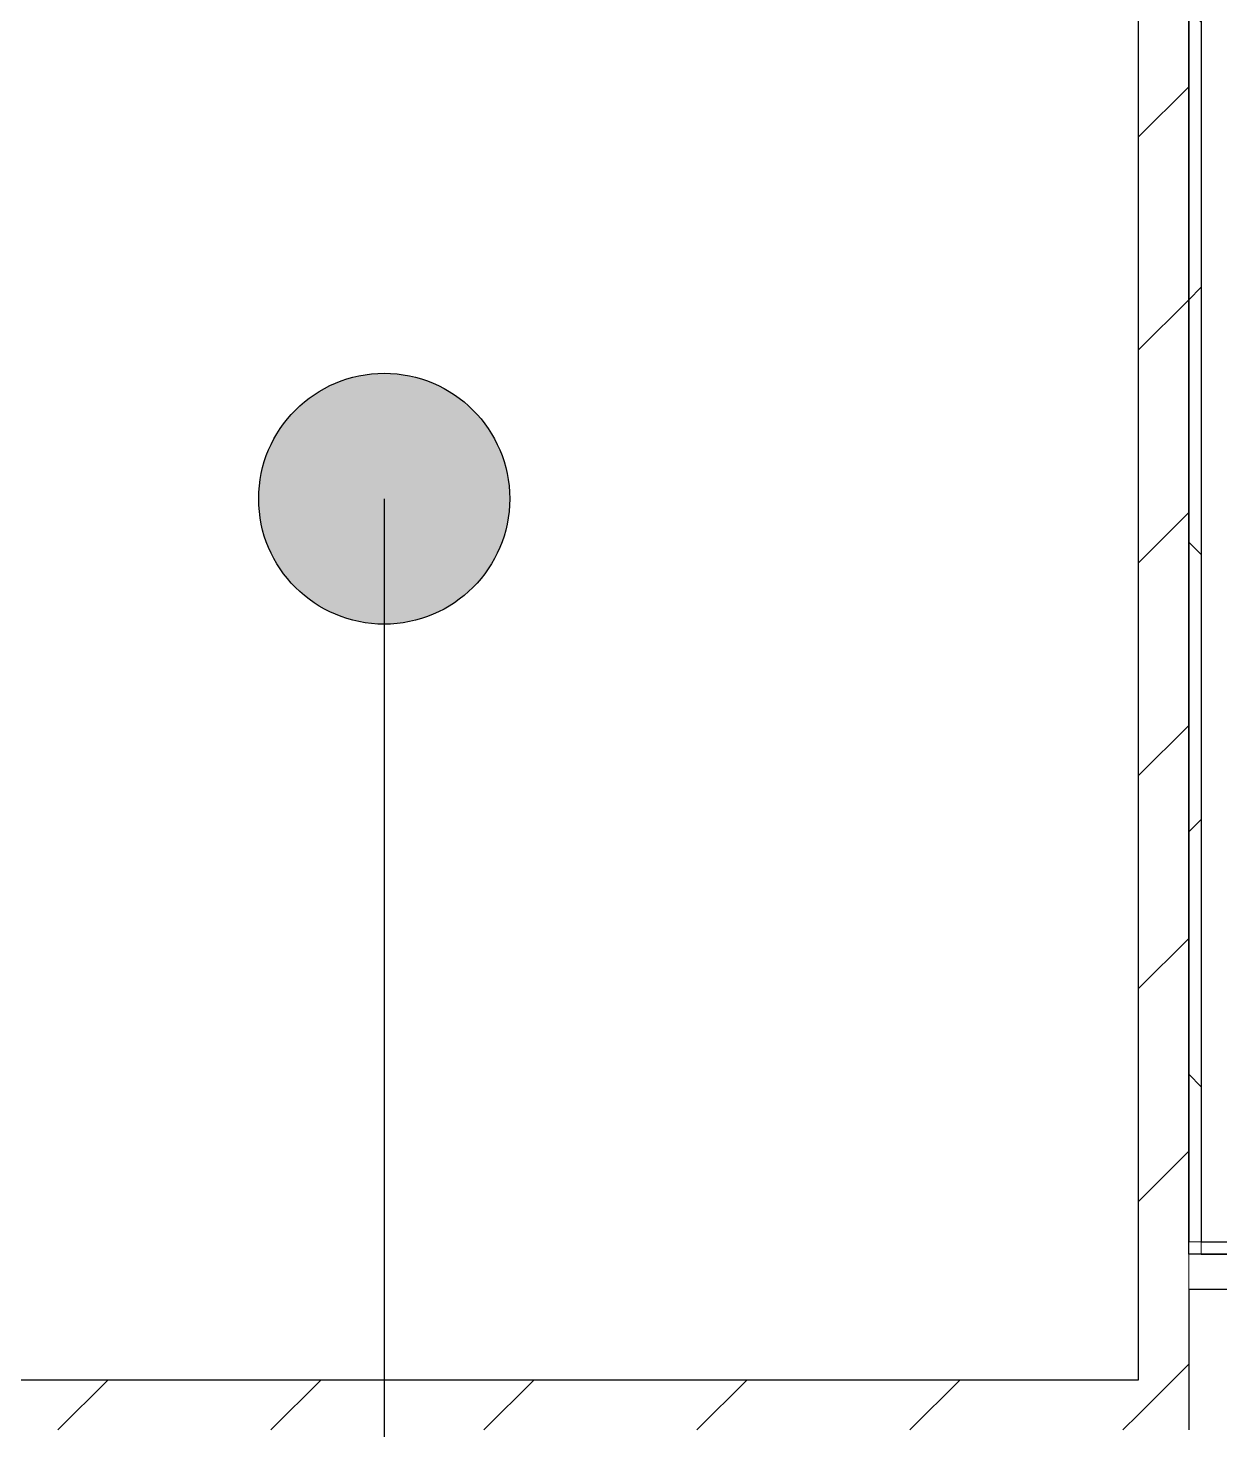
# Model space of a CAD drawing. Header units: millimetres. Extents: x -962357 to -591933, y -35273 to 59420.
# Drawn here: x -721144 to -716396, y -4020 to 1568 of the extents above; entities that cross this region are included whole.
import ezdxf

# ---------------------------------------------------------------- set-up
doc = ezdxf.new("R2010")
doc.units = ezdxf.units.MM
for name, color, linetype, lineweight in [('A-GLAZ-CURT', 2, 'Continuous', 9), ('A-ROOM-IDEN', 3, 'Continuous', 25), ('A-WALL', 5, 'Continuous', 9), ('A-WALL-FNSH', 2, 'Continuous', 9), ('A-WALL-PATT', 1, 'Continuous', 9)]:
    doc.layers.add(name, color=color, linetype=linetype, lineweight=lineweight)
doc.layers.add('A11_ALU.SOLID SHEET', color=2, linetype='Continuous')
pattern_1 = [(45, (2.4, 1), (-424.26407, 424.26407), [])]
pattern_2 = [(45, (2.4, 1), (-1060.6602, 1060.6602), []), (135, (2.4, 1), (-1060.6602, -1060.6602), [])]

# ---------------------------------------------------------------- blocks, each defined once
blk = doc.blocks.new('PPLS-PP19_Custom Tile Pattern - Custom Tile Pattern-V70-4130-01 MULTI-PURPOSE LEVEL - REFLECTED CEILING PLAN')
at = {"layer": 'A-GLAZ-CURT'}
for p, q in [((-300, 0), (300, 0)), ((300, 0), (-300, 0)), ((-134.2, 0), (-140, 0)), ((230.1, 0), (300, 0)), ((-300, -50), (300, -50)), ((300, -50), (-300, -50))]:
    blk.add_line(p, q, dxfattribs=at)
at = {"layer": 'A-GLAZ-CURT', "flags": 128}
for points in [[(-300, 0), (-291.6, 0), (-283.3, 0), (-275.2, 0), (-267.3, 0), (-259.5, 0), (-251.8, 0), (-244.2, 0), (-236.7, 0), (-229.4, 0), (-222.1, 0), (-214.8, 0), (-207.7, 0), (-200.8, 0), (-194, 0), (-187.5, 0), (-181.4, 0)], [(-190.4, 0), (-196.4, 0), (-202.6, 0), (-209, 0), (-215.7, 0), (-222.6, 0), (-229.7, 0), (-237, 0), (-244.4, 0), (-252, 0), (-259.7, 0), (-267.5, 0), (-275.5, 0), (-283.6, 0), (-291.7, 0), (-300, 0)], [(-149.4, 0), (-141.8, 0), (-132.8, 0), (-126.1, 0)]]:
    blk.add_lwpolyline(points, dxfattribs=at)
at = {"layer": 'A-GLAZ-CURT'}
for points, knots in [([(-300, 0), (-284.7, 0), (-236.6, 0), (-176.1, 0), (-138.3, 0), (-124.9, 0)], [-5323.127839, -5323.127839, -5323.127839, -5323.127839, -4502.809032, -2700.551212, -1108.984966, -1108.984966, -1108.984966, -1108.984966]), ([(-159.2, 0), (-159.6, 0), (-163.4, 0), (-174, 0), (-185.6, 0), (-209.8, 0), (-232, 0), (-248.9, 0), (-253.5, 0), (-253.7, 0)], [-2257.973564, -2257.973564, -2257.973564, -2257.973564, -2237.412286, -2029.680487, -1755.085331, -1400.429864, -858.079193, -543.655514, -531.287897, -531.287897, -531.287897, -531.287897]), ([(-143.3, 0), (-144.7, 0), (-149.9, 0), (-162, 0), (-177.9, 0), (-199.5, 0), (-215.4, 0), (-225.5, 0), (-226.7, 0)], [-2390.191866, -2390.191866, -2390.191866, -2390.191866, -2308.929706, -2113.765672, -1763.376603, -1422.553702, -978.033455, -910.549282, -910.549282, -910.549282, -910.549282]), ([(-128, 0), (-130.6, 0), (-136.8, 0), (-144.4, 0), (-147.1, 0)], [-5691.037617, -5691.037617, -5691.037617, -5691.037617, -5508.838257, -5319.88299, -5319.88299, -5319.88299, -5319.88299]), ([(-65.9, 0), (-70.5, 0), (-83.9, 0), (-110.9, 0), (-128.7, 0), (-142.4, 0), (-143.6, 0)], [-7788.403577, -7788.403577, -7788.403577, -7788.403577, -7508.296369, -7004.680444, -6449.282163, -6393.465623, -6393.465623, -6393.465623, -6393.465623]), ([(-118.2, 0), (-119.4, 0), (-122.1, 0), (-125.4, 0), (-127, 0), (-127.4, 0)], [-164.249813, -164.249813, -164.249813, -164.249813, -98.539552, -24.539552, 0, 0, 0, 0]), ([(-126.5, 0), (-122.4, 0), (-108.7, 0), (-90.8, 0), (-77.2, 0), (-72.3, 0)], [-5231.017328, -5231.017328, -5231.017328, -5231.017328, -4994.692869, -4542.524482, -4234.633075, -4234.633075, -4234.633075, -4234.633075]), ([(-125.7, 0), (-125.3, 0), (-120.4, 0), (-107.3, 0), (-90.4, 0), (-75.3, 0), (-68.4, 0), (-65.1, 0), (-63.6, 0)], [-4082.700899, -4082.700899, -4082.700899, -4082.700899, -4054.690705, -3793.097032, -3402.597032, -3144.956779, -3050.982048, -2969.237017, -2969.237017, -2969.237017, -2969.237017]), ([(-114.9, 0), (-108, 0), (-98.7, 0), (-91.2, 0), (-90.5, 0)], [-6773.888853, -6773.888853, -6773.888853, -6773.888853, -6236.997189, -6184.855039, -6184.855039, -6184.855039, -6184.855039]), ([(-58.7, 0), (-59.6, 0), (-65.7, 0), (-81.2, 0), (-99.4, 0), (-111.4, 0), (-113.3, 0)], [-1113.463882, -1113.463882, -1113.463882, -1113.463882, -1060.00838, -740.068933, -229.489605, -123.718209, -123.718209, -123.718209, -123.718209]), ([(-39.2, 0), (-39.7, 0), (-45.3, 0), (-56.2, 0), (-75.6, 0), (-92, 0), (-103.2, 0), (-106.1, 0)], [-1826.829157, -1826.829157, -1826.829157, -1826.829157, -1792.521578, -1466.981642, -1208.454564, -789.402658, -608.943052, -608.943052, -608.943052, -608.943052]), ([(-96.4, 0), (-96.2, 0), (-90.9, 0), (-71.3, 0), (-42.5, 0), (-15.2, 0), (-3.8, 0), (-1, 0)], [-5115.12164, -5115.12164, -5115.12164, -5115.12164, -5103.229623, -4799.173296, -4065.652676, -3589.737505, -3410.081093, -3410.081093, -3410.081093, -3410.081093]), ([(-67.9, 0), (-73, 0), (-81.1, 0), (-89.2, 0), (-91.8, 0)], [-2627.997013, -2627.997013, -2627.997013, -2627.997013, -2193.204658, -1970.99776, -1970.99776, -1970.99776, -1970.99776]), ([(-79.5, 0), (-79.3, 0), (-74.9, 0), (-70.9, 0), (-67.4, 0)], [-1286.743147, -1286.743147, -1286.743147, -1286.743147, -1274.333717, -1073.56893, -1073.56893, -1073.56893, -1073.56893]), ([(-29, 0), (-34, 0), (-43.7, 0), (-55.8, 0), (-63.3, 0), (-65.5, 0)], [-2680.714891, -2680.714891, -2680.714891, -2680.714891, -2413.671296, -2161.752162, -2037.343317, -2037.343317, -2037.343317, -2037.343317]), ([(31.2, 0), (26, 0), (12, 0), (-16.9, 0), (-42.2, 0), (-56.4, 0), (-58.5, 0)], [-4496.803627, -4496.803627, -4496.803627, -4496.803627, -4222.080604, -3745.412743, -2981.410125, -2831.320802, -2831.320802, -2831.320802, -2831.320802]), ([(-49.8, 0), (-48.2, 0), (-45.4, 0), (-42.6, 0), (-41.8, 0)], [-4417.7536, -4417.7536, -4417.7536, -4417.7536, -4321.566175, -4270.495146, -4270.495146, -4270.495146, -4270.495146]), ([(71, 0), (70.7, 0), (65.3, 0), (53.5, 0), (37, 0), (24.1, 0), (12.8, 0), (-2.9, 0), (-20.6, 0), (-32.8, 0), (-42.4, 0), (-47, 0), (-47.8, 0)], [-2966.590051, -2966.590051, -2966.590051, -2966.590051, -2950.589685, -2634.532728, -2313.748533, -2106.613311, -1925.670641, -1617.263037, -1290.787923, -1039.307308, -819.71621, -773.893057, -773.893057, -773.893057, -773.893057]), ([(-45.9, 0), (-43, 0), (-37.8, 0), (-33.6, 0), (-32.3, 0)], [-3487.344885, -3487.344885, -3487.344885, -3487.344885, -3315.260113, -3238.248822, -3238.248822, -3238.248822, -3238.248822]), ([(-31.3, 0), (-28.4, 0), (-17, 0), (8.8, 0), (43.4, 0), (68.5, 0), (77.9, 0), (79.3, 0)], [-6062.162279, -6062.162279, -6062.162279, -6062.162279, -5862.463379, -5340.621928, -4573.028122, -4094.177415, -3998.447461, -3998.447461, -3998.447461, -3998.447461]), ([(2.8, 0), (-4.7, 0), (-14.7, 0), (-28.9, 0), (-31.3, 0)], [-9880.810509, -9880.810509, -9880.810509, -9880.810509, -9424.652049, -9299.586361, -9299.586361, -9299.586361, -9299.586361]), ([(-29, 0), (-28.7, 0), (-27.4, 0), (-24.5, 0), (-22.6, 0)], [-166.548282, -166.548282, -166.548282, -166.548282, -102.06493, 0, 0, 0, 0]), ([(-22.6, 0), (-20.3, 0), (-17, 0), (-12.7, 0), (-10.9, 0), (-9.9, 0)], [-56468.192263, -56468.192263, -56468.192263, -56468.192263, -56344.022017, -56303.229861, -56238.992205, -56238.992205, -56238.992205, -56238.992205]), ([(-21.2, 0), (-19.4, 0), (-11.8, 0), (-1.3, 0), (4.5, 0)], [-2989.152759, -2989.152759, -2989.152759, -2989.152759, -2864.387349, -2490.960632, -2490.960632, -2490.960632, -2490.960632]), ([(0.5, 0), (-2.2, 0), (-6.9, 0), (-11, 0), (-12.4, 0)], [-2679.34943, -2679.34943, -2679.34943, -2679.34943, -2518.50168, -2435.772209, -2435.772209, -2435.772209, -2435.772209]), ([(-3.4, 0), (-0.6, 0), (14, 0), (42.8, 0), (88.7, 0), (120.6, 0), (138.3, 0), (138.5, 0)], [-439.821474, -439.821474, -439.821474, -439.821474, -429.606584, -390.253598, -346.313304, -291.370682, -290.5735, -290.5735, -290.5735, -290.5735]), ([(3.4, 0), (4.6, 0), (8, 0), (16, 0), (22.5, 0), (24.5, 0)], [-211.182196, -211.182196, -211.182196, -211.182196, -206.416616, -198.214427, -187.717507, -187.717507, -187.717507, -187.717507]), ([(103.1, 0), (101.1, 0), (86.3, 0), (63.3, 0), (37, 0), (25.3, 0), (20.9, 0)], [-375.435014, -375.435014, -375.435014, -375.435014, -369.147452, -330.153101, -307.516438, -289.397823, -289.397823, -289.397823, -289.397823]), ([(21.5, 0), (22, 0), (24.6, 0), (31, 0), (39, 0), (48.3, 0), (52.8, 0), (53.9, 0)], [-1992.768506, -1992.768506, -1992.768506, -1992.768506, -1956.422387, -1818.904206, -1645.594513, -1443.202566, -1370.028348, -1370.028348, -1370.028348, -1370.028348]), ([(136.4, 0), (121.7, 0), (86.9, 0), (51.2, 0), (31.2, 0)], [-106.750556, -106.750556, -106.750556, -106.750556, -59.610984, 0, 0, 0, 0]), ([(36.3, 0), (37.8, 0), (46.7, 0), (52.8, 0), (56.3, 0)], [-314.598523, -314.598523, -314.598523, -314.598523, -305.899624, -292.458861, -292.458861, -292.458861, -292.458861]), ([(100.3, 0), (90.4, 0), (75.2, 0), (57.8, 0), (46.5, 0), (41.8, 0), (38.2, 0), (37.3, 0)], [-395.777283, -395.777283, -395.777283, -395.777283, -357.622665, -341.267687, -334.000314, -326.15566, -321.97841, -321.97841, -321.97841, -321.97841]), ([(39, 0), (43.3, 0), (54.4, 0), (67.2, 0), (73, 0)], [-4639.627446, -4639.627446, -4639.627446, -4639.627446, -4353.683244, -3976.823525, -3976.823525, -3976.823525, -3976.823525]), ([(96.7, 0), (97, 0), (100.3, 0), (109, 0), (120.8, 0), (139.9, 0), (160.9, 0), (176.3, 0), (182.7, 0)], [-2253.533331, -2253.533331, -2253.533331, -2253.533331, -2233.599744, -2052.234781, -1843.028543, -1530.39897, -1095.004608, -662.803921, -662.803921, -662.803921, -662.803921]), ([(131.4, 0), (132.9, 0), (139.5, 0), (148, 0), (152.6, 0)], [-625.910216, -625.910216, -625.910216, -625.910216, -618.981161, -603.66234, -603.66234, -603.66234, -603.66234]), ([(162.8, 0), (165.4, 0), (168.7, 0), (170.7, 0), (170.7, 0)], [-111.264224, -111.264224, -111.264224, -111.264224, -56.742688, -55.632112, -55.632112, -55.632112, -55.632112]), ([(300, 0), (286.5, 0), (254.2, 0), (207.1, 0), (179.8, 0), (166.2, 0), (164.9, 0)], [-285.253232, -285.253232, -285.253232, -285.253232, -244.693688, -187.987675, -143.776725, -138.771843, -138.771843, -138.771843, -138.771843]), ([(171.5, 0), (176.5, 0), (188.6, 0), (194.3, 0), (195.7, 0)], [-7971.819559, -7971.819559, -7971.819559, -7971.819559, -7784.112253, -7707.76565, -7707.76565, -7707.76565, -7707.76565]), ([(185.8, 0), (186.9, 0), (192.6, 0), (208.8, 0), (219.4, 0), (230.1, 0)], [-46.257281, -46.257281, -46.257281, -46.257281, -41.623857, -24.459831, 0, 0, 0, 0]), ([(219.8, 0), (225.3, 0), (244.4, 0), (264.9, 0), (276, 0), (279, 0)], [-6915.603924, -6915.603924, -6915.603924, -6915.603924, -6582.165592, -6068.460911, -5859.388289, -5859.388289, -5859.388289, -5859.388289]), ([(286.1, 0), (286.6, 0), (288.3, 0), (293.6, 0), (297.8, 0), (300, 0)], [-4011.010929, -4011.010929, -4011.010929, -4011.010929, -3959.664717, -3862.421465, -3746.95702, -3746.95702, -3746.95702, -3746.95702])]:
    blk.add_open_spline(points, degree=3, knots=knots, dxfattribs=at)
for points in [[(-122.9, 0), (-125.3, 0), (-129.6, 0), (-133.8, 0)], [(-108.5, 0), (-104.3, 0), (-99.2, 0), (-91.5, 0)], [(67.8, 0), (71.7, 0), (75.7, 0), (79.6, 0)]]:
    blk.add_open_spline(points, degree=3, dxfattribs=at)
blk = doc.blocks.new('PPLS-PP19_Custom Tile Pattern - Custom Tile Pattern-V107-4130-01 MULTI-PURPOSE LEVEL - REFLECTED CEILING PLAN')
at = {"layer": 'A-GLAZ-CURT'}
for p, q in [((-300, 0), (300, 0)), ((300, 0), (-300, 0)), ((-134.2, 0), (-140, 0)), ((230.1, 0), (300, 0)), ((-300, -50), (300, -50)), ((300, -50), (-300, -50))]:
    blk.add_line(p, q, dxfattribs=at)
at = {"layer": 'A-GLAZ-CURT', "flags": 128}
for points in [[(-300, 0), (-291.6, 0), (-283.3, 0), (-275.2, 0), (-267.3, 0), (-259.5, 0), (-251.8, 0), (-244.2, 0), (-236.7, 0), (-229.4, 0), (-222.1, 0), (-214.8, 0), (-207.7, 0), (-200.8, 0), (-194, 0), (-187.5, 0), (-181.4, 0)], [(-190.4, 0), (-196.4, 0), (-202.6, 0), (-209, 0), (-215.7, 0), (-222.6, 0), (-229.7, 0), (-237, 0), (-244.4, 0), (-252, 0), (-259.7, 0), (-267.5, 0), (-275.5, 0), (-283.6, 0), (-291.7, 0), (-300, 0)], [(-149.4, 0), (-141.8, 0), (-132.8, 0), (-126.1, 0)]]:
    blk.add_lwpolyline(points, dxfattribs=at)
at = {"layer": 'A-GLAZ-CURT'}
for points, knots in [([(-300, 0), (-284.7, 0), (-236.6, 0), (-176.1, 0), (-138.3, 0), (-124.9, 0)], [-5323.127839, -5323.127839, -5323.127839, -5323.127839, -4502.809032, -2700.551212, -1108.984966, -1108.984966, -1108.984966, -1108.984966]), ([(-159.2, 0), (-159.6, 0), (-163.4, 0), (-174, 0), (-185.6, 0), (-209.8, 0), (-232, 0), (-248.9, 0), (-253.5, 0), (-253.7, 0)], [-2257.973564, -2257.973564, -2257.973564, -2257.973564, -2237.412286, -2029.680487, -1755.085331, -1400.429864, -858.079193, -543.655514, -531.287897, -531.287897, -531.287897, -531.287897]), ([(-143.3, 0), (-144.7, 0), (-149.9, 0), (-162, 0), (-177.9, 0), (-199.5, 0), (-215.4, 0), (-225.5, 0), (-226.7, 0)], [-2390.191866, -2390.191866, -2390.191866, -2390.191866, -2308.929706, -2113.765672, -1763.376603, -1422.553702, -978.033455, -910.549282, -910.549282, -910.549282, -910.549282]), ([(-128, 0), (-130.6, 0), (-136.8, 0), (-144.4, 0), (-147.1, 0)], [-5691.037617, -5691.037617, -5691.037617, -5691.037617, -5508.838257, -5319.88299, -5319.88299, -5319.88299, -5319.88299]), ([(-122.8, 0), (-128, 0), (-134.6, 0), (-142.4, 0), (-143.6, 0)], [-6742.200112, -6742.200112, -6742.200112, -6742.200112, -6449.282163, -6393.465623, -6393.465623, -6393.465623, -6393.465623]), ([(-119.9, 0), (-120.6, 0), (-122.7, 0), (-125.4, 0), (-127, 0), (-127.4, 0)], [-133.274179, -133.274179, -133.274179, -133.274179, -98.539552, -24.539552, 0, 0, 0, 0]), ([(-119.7, 0), (-117.5, 0), (-106.5, 0), (-90.8, 0), (-77.2, 0), (-72.3, 0)], [-5106.469297, -5106.469297, -5106.469297, -5106.469297, -4994.692869, -4542.524482, -4234.633075, -4234.633075, -4234.633075, -4234.633075]), ([(-119.2, 0), (-116.2, 0), (-105.5, 0), (-90.4, 0), (-75.3, 0), (-68.4, 0), (-65.1, 0), (-63.6, 0)], [-3958.98269, -3958.98269, -3958.98269, -3958.98269, -3793.097032, -3402.597032, -3144.956779, -3050.982048, -2969.237017, -2969.237017, -2969.237017, -2969.237017]), ([(-65.9, 0), (-70.5, 0), (-83.9, 0), (-102.7, 0), (-114.1, 0), (-116.7, 0)], [-7788.403577, -7788.403577, -7788.403577, -7788.403577, -7508.296369, -7004.680444, -6858.444941, -6858.444941, -6858.444941, -6858.444941]), ([(-114.9, 0), (-108, 0), (-98.7, 0), (-91.2, 0), (-90.5, 0)], [-6773.888853, -6773.888853, -6773.888853, -6773.888853, -6236.997189, -6184.855039, -6184.855039, -6184.855039, -6184.855039]), ([(-58.7, 0), (-59.6, 0), (-65.7, 0), (-81.2, 0), (-99.4, 0), (-111.4, 0), (-113.3, 0)], [-1113.463882, -1113.463882, -1113.463882, -1113.463882, -1060.00838, -740.068933, -229.489605, -123.718209, -123.718209, -123.718209, -123.718209]), ([(-39.2, 0), (-39.7, 0), (-45.3, 0), (-56.2, 0), (-75.6, 0), (-92, 0), (-103.2, 0), (-106.1, 0)], [-1826.829157, -1826.829157, -1826.829157, -1826.829157, -1792.521578, -1466.981642, -1208.454564, -789.402658, -608.943052, -608.943052, -608.943052, -608.943052]), ([(-96.4, 0), (-96.2, 0), (-90.9, 0), (-71.3, 0), (-42.5, 0), (-15.2, 0), (-3.8, 0), (-1, 0)], [-5115.12164, -5115.12164, -5115.12164, -5115.12164, -5103.229623, -4799.173296, -4065.652676, -3589.737505, -3410.081093, -3410.081093, -3410.081093, -3410.081093]), ([(-67.9, 0), (-73, 0), (-81.1, 0), (-89.2, 0), (-91.8, 0)], [-2627.997013, -2627.997013, -2627.997013, -2627.997013, -2193.204658, -1970.99776, -1970.99776, -1970.99776, -1970.99776]), ([(-79.5, 0), (-79.3, 0), (-74.9, 0), (-70.9, 0), (-67.4, 0)], [-1286.743147, -1286.743147, -1286.743147, -1286.743147, -1274.333717, -1073.56893, -1073.56893, -1073.56893, -1073.56893]), ([(-29, 0), (-34, 0), (-43.7, 0), (-55.8, 0), (-63.3, 0), (-65.5, 0)], [-2680.714891, -2680.714891, -2680.714891, -2680.714891, -2413.671296, -2161.752162, -2037.343317, -2037.343317, -2037.343317, -2037.343317]), ([(31.2, 0), (26, 0), (12, 0), (-16.9, 0), (-42.2, 0), (-56.4, 0), (-58.5, 0)], [-4496.803627, -4496.803627, -4496.803627, -4496.803627, -4222.080604, -3745.412743, -2981.410125, -2831.320802, -2831.320802, -2831.320802, -2831.320802]), ([(-49.8, 0), (-48.2, 0), (-45.4, 0), (-42.6, 0), (-41.8, 0)], [-4417.7536, -4417.7536, -4417.7536, -4417.7536, -4321.566175, -4270.495146, -4270.495146, -4270.495146, -4270.495146]), ([(71, 0), (70.7, 0), (65.3, 0), (53.5, 0), (37, 0), (24.1, 0), (12.8, 0), (-2.9, 0), (-20.6, 0), (-32.8, 0), (-42.4, 0), (-47, 0), (-47.8, 0)], [-2966.590051, -2966.590051, -2966.590051, -2966.590051, -2950.589685, -2634.532728, -2313.748533, -2106.613311, -1925.670641, -1617.263037, -1290.787923, -1039.307308, -819.71621, -773.893057, -773.893057, -773.893057, -773.893057]), ([(-45.9, 0), (-43, 0), (-37.8, 0), (-33.6, 0), (-32.3, 0)], [-3487.344885, -3487.344885, -3487.344885, -3487.344885, -3315.260113, -3238.248822, -3238.248822, -3238.248822, -3238.248822]), ([(-31.3, 0), (-28.4, 0), (-17, 0), (8.8, 0), (43.4, 0), (68.5, 0), (77.9, 0), (79.3, 0)], [-6062.162279, -6062.162279, -6062.162279, -6062.162279, -5862.463379, -5340.621928, -4573.028122, -4094.177415, -3998.447461, -3998.447461, -3998.447461, -3998.447461]), ([(2.8, 0), (-4.7, 0), (-14.7, 0), (-28.9, 0), (-31.3, 0)], [-9880.810509, -9880.810509, -9880.810509, -9880.810509, -9424.652049, -9299.586361, -9299.586361, -9299.586361, -9299.586361]), ([(-29, 0), (-28.7, 0), (-27.4, 0), (-24.5, 0), (-22.6, 0)], [-166.548282, -166.548282, -166.548282, -166.548282, -102.06493, 0, 0, 0, 0]), ([(-22.6, 0), (-20.3, 0), (-17, 0), (-12.7, 0), (-10.9, 0), (-9.9, 0)], [-56468.192263, -56468.192263, -56468.192263, -56468.192263, -56344.022017, -56303.229861, -56238.992205, -56238.992205, -56238.992205, -56238.992205]), ([(-21.2, 0), (-19.4, 0), (-11.8, 0), (-1.3, 0), (4.5, 0)], [-2989.152759, -2989.152759, -2989.152759, -2989.152759, -2864.387349, -2490.960632, -2490.960632, -2490.960632, -2490.960632]), ([(0.5, 0), (-2.2, 0), (-6.9, 0), (-11, 0), (-12.4, 0)], [-2679.34943, -2679.34943, -2679.34943, -2679.34943, -2518.50168, -2435.772209, -2435.772209, -2435.772209, -2435.772209]), ([(-3.4, 0), (-0.6, 0), (14, 0), (42.8, 0), (88.7, 0), (120.6, 0), (138.3, 0), (138.5, 0)], [-439.821474, -439.821474, -439.821474, -439.821474, -429.606584, -390.253598, -346.313304, -291.370682, -290.5735, -290.5735, -290.5735, -290.5735]), ([(3.4, 0), (4.6, 0), (8, 0), (16, 0), (22.5, 0), (24.5, 0)], [-211.182196, -211.182196, -211.182196, -211.182196, -206.416616, -198.214427, -187.717507, -187.717507, -187.717507, -187.717507]), ([(103.1, 0), (101.1, 0), (86.3, 0), (63.3, 0), (37, 0), (25.3, 0), (20.9, 0)], [-375.435014, -375.435014, -375.435014, -375.435014, -369.147452, -330.153101, -307.516438, -289.397823, -289.397823, -289.397823, -289.397823]), ([(21.5, 0), (22, 0), (24.6, 0), (31, 0), (39, 0), (48.3, 0), (52.8, 0), (53.9, 0)], [-1992.768506, -1992.768506, -1992.768506, -1992.768506, -1956.422387, -1818.904206, -1645.594513, -1443.202566, -1370.028348, -1370.028348, -1370.028348, -1370.028348]), ([(136.4, 0), (121.7, 0), (86.9, 0), (51.2, 0), (31.2, 0)], [-106.750556, -106.750556, -106.750556, -106.750556, -59.610984, 0, 0, 0, 0]), ([(36.3, 0), (37.8, 0), (46.7, 0), (52.8, 0), (56.3, 0)], [-314.598523, -314.598523, -314.598523, -314.598523, -305.899624, -292.458861, -292.458861, -292.458861, -292.458861]), ([(100.3, 0), (90.4, 0), (75.2, 0), (57.8, 0), (46.5, 0), (41.8, 0), (38.2, 0), (37.3, 0)], [-395.777283, -395.777283, -395.777283, -395.777283, -357.622665, -341.267687, -334.000314, -326.15566, -321.97841, -321.97841, -321.97841, -321.97841]), ([(39, 0), (43.3, 0), (54.4, 0), (67.2, 0), (73, 0)], [-4639.627446, -4639.627446, -4639.627446, -4639.627446, -4353.683244, -3976.823525, -3976.823525, -3976.823525, -3976.823525]), ([(96.7, 0), (97, 0), (100.3, 0), (109, 0), (120.8, 0), (139.9, 0), (160.9, 0), (176.3, 0), (182.7, 0)], [-2253.533331, -2253.533331, -2253.533331, -2253.533331, -2233.599744, -2052.234781, -1843.028543, -1530.39897, -1095.004608, -662.803921, -662.803921, -662.803921, -662.803921]), ([(131.4, 0), (132.9, 0), (139.5, 0), (148, 0), (152.6, 0)], [-625.910216, -625.910216, -625.910216, -625.910216, -618.981161, -603.66234, -603.66234, -603.66234, -603.66234]), ([(162.8, 0), (165.4, 0), (168.7, 0), (170.7, 0), (170.7, 0)], [-111.264224, -111.264224, -111.264224, -111.264224, -56.742688, -55.632112, -55.632112, -55.632112, -55.632112]), ([(300, 0), (286.5, 0), (254.2, 0), (207.1, 0), (179.8, 0), (166.2, 0), (164.9, 0)], [-285.253232, -285.253232, -285.253232, -285.253232, -244.693688, -187.987675, -143.776725, -138.771843, -138.771843, -138.771843, -138.771843]), ([(171.5, 0), (176.5, 0), (188.6, 0), (194.3, 0), (195.7, 0)], [-7971.819559, -7971.819559, -7971.819559, -7971.819559, -7784.112253, -7707.76565, -7707.76565, -7707.76565, -7707.76565]), ([(185.8, 0), (186.9, 0), (192.6, 0), (208.8, 0), (219.4, 0), (230.1, 0)], [-46.257281, -46.257281, -46.257281, -46.257281, -41.623857, -24.459831, 0, 0, 0, 0]), ([(219.8, 0), (225.3, 0), (244.4, 0), (264.9, 0), (276, 0), (279, 0)], [-6915.603924, -6915.603924, -6915.603924, -6915.603924, -6582.165592, -6068.460911, -5859.388289, -5859.388289, -5859.388289, -5859.388289]), ([(286.1, 0), (286.6, 0), (288.3, 0), (293.6, 0), (297.8, 0), (300, 0)], [-4011.010929, -4011.010929, -4011.010929, -4011.010929, -3959.664717, -3862.421465, -3746.95702, -3746.95702, -3746.95702, -3746.95702])]:
    blk.add_open_spline(points, degree=3, knots=knots, dxfattribs=at)
for points in [[(-122.9, 0), (-125.3, 0), (-129.6, 0), (-133.8, 0)], [(-126.5, 0), (-124.5, 0), (-122.2, 0), (-120, 0)], [(-108.5, 0), (-104.3, 0), (-99.2, 0), (-91.5, 0)], [(67.8, 0), (71.7, 0), (75.7, 0), (79.6, 0)]]:
    blk.add_open_spline(points, degree=3, dxfattribs=at)
blk = doc.blocks.new('*U612')
at = {"layer": 'A-GLAZ-CURT', "rotation": 270}
for name, p in [('PPLS-PP19_Custom Tile Pattern - Custom Tile Pattern-V70-4130-01 MULTI-PURPOSE LEVEL - REFLECTED CEILING PLAN', (28210, -2312.5)), ('PPLS-PP19_Custom Tile Pattern - Custom Tile Pattern-V107-4130-01 MULTI-PURPOSE LEVEL - REFLECTED CEILING PLAN', (28210, -2912.5)), ('PPLS-PP19_Custom Tile Pattern - Custom Tile Pattern-V70-4130-01 MULTI-PURPOSE LEVEL - REFLECTED CEILING PLAN', (28210, -3512.5)), ('PPLS-PP19_Custom Tile Pattern - Custom Tile Pattern-V70-4130-01 MULTI-PURPOSE LEVEL - REFLECTED CEILING PLAN', (28210, -4112.5)), ('PPLS-PP19_Custom Tile Pattern - Custom Tile Pattern-V70-4130-01 MULTI-PURPOSE LEVEL - REFLECTED CEILING PLAN', (28210, -4712.5)), ('PPLS-PP19_Custom Tile Pattern - Custom Tile Pattern-V70-4130-01 MULTI-PURPOSE LEVEL - REFLECTED CEILING PLAN', (28210, -5312.5)), ('PPLS-PP19_Custom Tile Pattern - Custom Tile Pattern-V70-4130-01 MULTI-PURPOSE LEVEL - REFLECTED CEILING PLAN', (28210, -5912.5))]:
    blk.add_blockref(name, p, dxfattribs=at)
blk = doc.blocks.new('*U856')
blk.add_lwpolyline([(21173.4, -580), (28210, -580), (28210, -6850), (45954.2, -6850), (45954.2, 600), (82995.1, 600), (83086.5, 650), (90052, 650), (90392, 990), (103159.2, 990), (103159.2, 4990), (21173.4, 4990), (21173.4, 3485.5), (21203.4, 3485.5), (21203.4, 925.5), (21173.4, 925.5), (21173.4, -580)])

msp = doc.modelspace()

# ---------------------------------------------------------------- block references
at = {"layer": 'A11_ALU.SOLID SHEET', "color": 2}
msp.add_blockref('*U856', (-744680, 3580), dxfattribs=at)

# ---------------------------------------------------------------- next in the draw order: hatches: boundary and pattern name
at = {"layer": 'A-ROOM-IDEN'}
h = msp.add_hatch(color=256, dxfattribs=at)
edge = h.paths.add_edge_path()
edge.add_arc((-719725.2, -308.5), 500, 0, 360)
at = {"layer": 'A-WALL-PATT'}
h = msp.add_hatch(dxfattribs=at)
h.set_pattern_fill('FP_2', color=256, style=0, pattern_type=2)
h.set_pattern_definition(pattern_1)
h.paths.add_polyline_path([(-716720, -4020), (-716520, -4020), (-716520, 2950), (-716720, 2950), (-716720, -3820)])
h = msp.add_hatch(dxfattribs=at)
h.set_pattern_fill('FP_3', color=256, style=0, pattern_type=2)
h.set_pattern_definition(pattern_2)
h.paths.add_polyline_path([(-716470, -3320), (-716470, 2950), (-716520, 2950), (-716520, -3320)])
h = msp.add_hatch(dxfattribs=at)
h.set_pattern_fill('FP_3', color=256, style=0, pattern_type=2)
h.set_pattern_definition(pattern_2)
h.paths.add_polyline_path([(-704936.8, -3320), (-701447.1, -3320), (-701559, -3270), (-705048.7, -3270), (-705025.7, -3280.2)])
h.paths.add_polyline_path([(-701205, -3320), (-698725.8, -3320), (-698725.8, -3270), (-701448.7, -3270), (-701336.8, -3320)])
h.paths.add_polyline_path([(-716520, -3320), (-705047.1, -3320), (-705159, -3270), (-716520, -3270)])
h = msp.add_hatch(dxfattribs=at)
h.set_pattern_fill('FP_5', color=256, style=0, pattern_type=2)
h.set_pattern_definition([(45, (2.4, 1), (-1060.6602, 1060.6602), [])])
h.paths.add_polyline_path([(-704780, -3460), (-698675.8, -3460), (-698675.8, -3320), (-701336.8, -3320), (-701205, -3378.8), (-701223.4, -3419.9), (-701447.1, -3320), (-704936.8, -3320), (-704805, -3378.8), (-704823.4, -3419.9), (-705047.1, -3320), (-716520, -3320), (-716520, -3460), (-704805, -3460)])
h = msp.add_hatch(dxfattribs=at)
h.set_pattern_fill('FP_2', color=256, style=0, pattern_type=2)
h.set_pattern_definition(pattern_1)
h.paths.add_polyline_path([(-723556.6, -4020), (-716720, -4020), (-716720, -3820), (-723556.6, -3820)])

# ---------------------------------------------------------------- next in the draw order: linework, layer by layer
at = {"layer": 'A-ROOM-IDEN'}
msp.add_line((-719725.2, -308.5), (-719725.2, -11714.9), dxfattribs=at)
msp.add_circle((-719725.2, -308.5), 500, dxfattribs=at)
at = {"layer": 'A-WALL', "color": 7, "lineweight": 25}
for p, q in [((-716520, 2950), (-716520, -3270)), ((-716520, -3320), (-716520, 2950)), ((-716720, -3820), (-716720, 2360)), ((-716520, -3320), (-716520, -3270)), ((-716470, -3320), (-716520, -3320)), ((-716470, -3320), (-705980, -3320)), ((-705980, -3320), (-716470, -3320)), ((-716520, -3460), (-716520, -4020)), ((-705980, -3460), (-716520, -3460)), ((-723556.6, -3820), (-716720, -3820))]:
    msp.add_line(p, q, dxfattribs=at)
at = {"layer": 'A-WALL'}
msp.add_line((-716520, -3460), (-716520, -3320), dxfattribs=at)
at = {"layer": 'A-WALL-FNSH', "color": 250}
for p, q in [((-716470, 2950), (-716470, -3320)), ((-716520, -3270), (-705980, -3270))]:
    msp.add_line(p, q, dxfattribs=at)

# ---------------------------------------------------------------- next in the draw order: block references
msp.add_blockref('*U612', (-744680, 3580))

doc.saveas('drawing.dxf')
